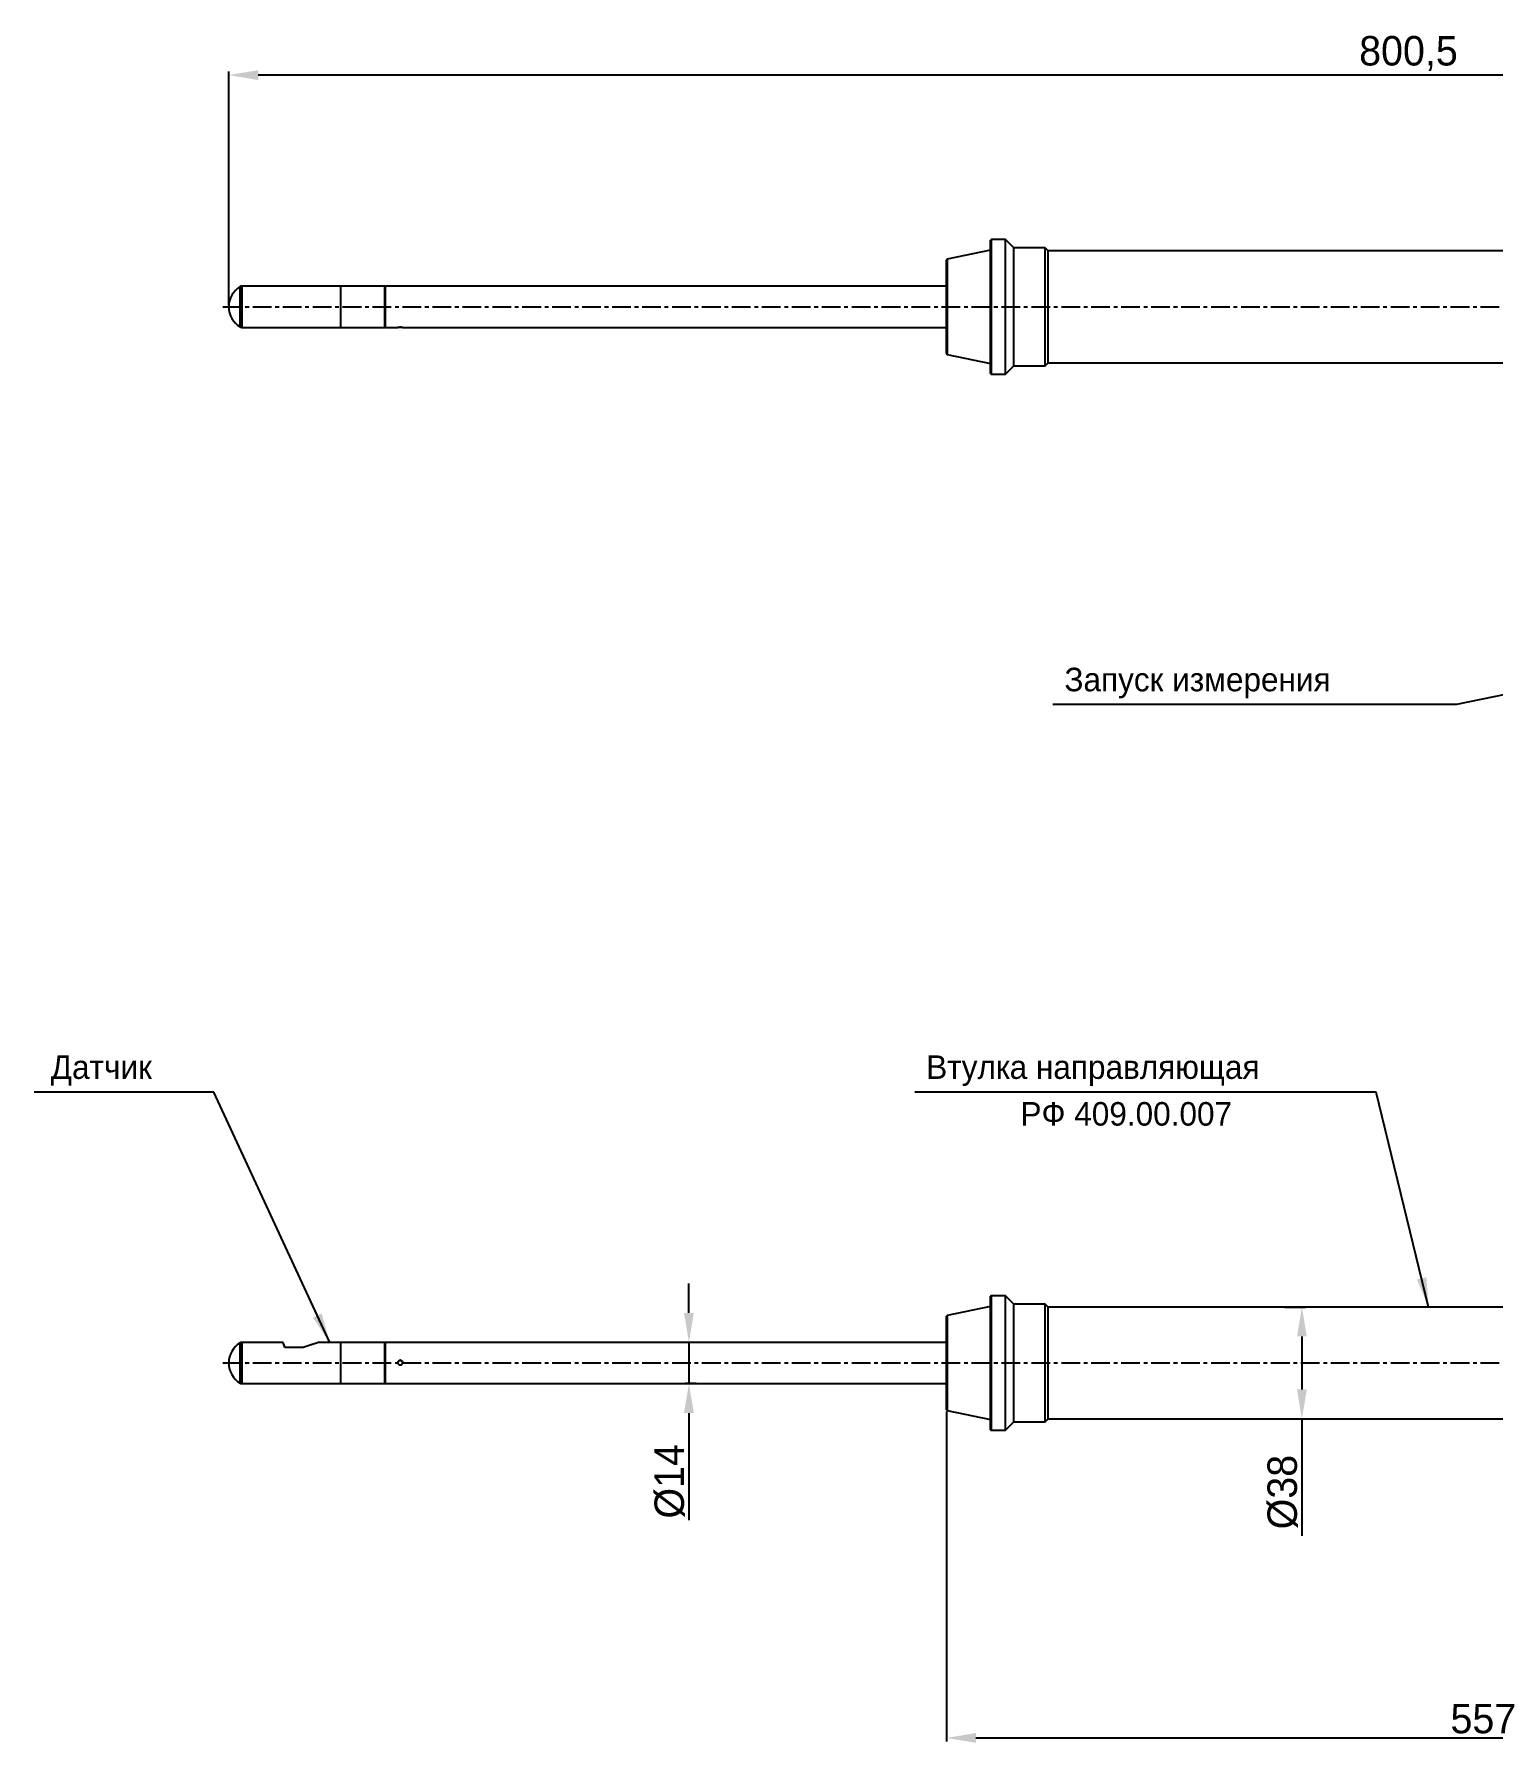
# Model space of a CAD drawing. Header units: millimetres. Extents: x -406 to 1097, y -706 to 717.
# Drawn here: x -406 to 89, y 137 to 717 of the extents above; entities that cross this region are included whole.
import ezdxf

# ---------------------------------------------------------------- set-up
doc = ezdxf.new("R2010")
doc.units = ezdxf.units.MM
doc.header["$PDSIZE"] = -1
doc.linetypes.add('CENTER', pattern=[10.16, 6.35, -1.27, 1.27, -1.27])
doc.dimstyles.new('ISO-25', dxfattribs={"dimtxt": 10, "dimasz": 10, "dimexe": 1.25, "dimexo": 0.625, "dimgap": 1.5, "dimtad": 1, "dimdec": 1, "dimtxsty": 'Standard', "dimcen": 2.5, "dimclrd": 1, "dimclre": 1, "dimclrt": 1, "dimadec": 0, "dimazin": 0, "dimtfac": 1, "dimtdec": 1, "dimtmove": 0, "dimatfit": 3, "dimfxl": 0, "dimarcsym": 0})

# ---------------------------------------------------------------- blocks, each defined once
blk = doc.blocks.new('*D3')
at = {"color": 1, "lineweight": -2, "transparency": 16777216}
for p, q in [((-183.94, 283.04), (-183.94, 293.04)), ((-181.54, 273.04), (-185.19, 273.04)), ((-183.94, 273.04), (-183.94, 259.04)), ((-181.54, 259.04), (-185.19, 259.04)), ((-183.94, 249.04), (-183.94, 212.71))]:
    blk.add_line(p, q, dxfattribs=at)
at = {"color": 1, "transparency": 16777216}
for points in [[(-185.61, 283.04), (-182.28, 283.04), (-183.94, 273.04)], [(-185.61, 249.04), (-182.28, 249.04), (-183.94, 259.04)]]:
    blk.add_solid(points, dxfattribs=at)
at = {"layer": 'Defpoints', "color": 0, "transparency": 16777216}
for p in [(-180.91, 273.04), (-183.94, 259.04), (-180.91, 259.04)]:
    blk.add_point(p, dxfattribs=at)
at = {"color": 1, "transparency": 16777216, "insert": (-190.44, 225.87), "char_height": 10, "attachment_point": 5, "rotation": 90}
blk.add_mtext('%%C14', dxfattribs=at)
blk = doc.blocks.new('*D8')
at = {"color": 1, "lineweight": -2, "transparency": 16777216}
for p, q in [((18.23, 285.04), (25.28, 285.04)), ((24.03, 275.04), (24.03, 257.04)), ((18.23, 247.04), (25.28, 247.04)), ((24.03, 247.04), (24.03, 207.37))]:
    blk.add_line(p, q, dxfattribs=at)
at = {"color": 1, "transparency": 16777216}
for points in [[(22.37, 275.04), (25.7, 275.04), (24.03, 285.04)], [(22.37, 257.04), (25.7, 257.04), (24.03, 247.04)]]:
    blk.add_solid(points, dxfattribs=at)
at = {"layer": 'Defpoints', "color": 0, "transparency": 16777216}
for p in [(17.6, 285.04), (24.03, 285.04), (17.6, 247.04)]:
    blk.add_point(p, dxfattribs=at)
at = {"color": 1, "transparency": 16777216, "insert": (17.53, 222.21), "char_height": 10, "attachment_point": 5, "rotation": 90}
blk.add_mtext('%%C38', dxfattribs=at)
blk = doc.blocks.new('*D9')
at = {"color": 1, "lineweight": -2, "transparency": 16777216}
for p, q in [((-340.07, 625.1), (-340.07, 704.48)), ((450.43, 703.23), (-330.07, 703.23)), ((460.43, 636.21), (460.43, 704.48))]:
    blk.add_line(p, q, dxfattribs=at)
at = {"color": 1, "transparency": 16777216}
for points in [[(-330.07, 704.89), (-330.07, 701.56), (-340.07, 703.23)], [(450.43, 704.89), (450.43, 701.56), (460.43, 703.23)]]:
    blk.add_solid(points, dxfattribs=at)
at = {"layer": 'Defpoints', "color": 0, "transparency": 16777216}
for p in [(-340.07, 703.23), (460.43, 635.58), (-340.07, 624.47)]:
    blk.add_point(p, dxfattribs=at)
at = {"color": 1, "transparency": 16777216, "insert": (60.18, 710.56), "char_height": 10, "attachment_point": 5}
blk.add_mtext('800,5', dxfattribs=at)
blk = doc.blocks.new('*D12')
at = {"color": 1, "lineweight": -2, "transparency": 16777216}
for p, q in [((-96.57, 249.55), (-96.57, 137.51)), ((460.43, 238.41), (460.43, 137.51)), ((-86.57, 138.76), (450.43, 138.76))]:
    blk.add_line(p, q, dxfattribs=at)
at = {"color": 1, "transparency": 16777216}
for points in [[(-86.57, 140.43), (-86.57, 137.1), (-96.57, 138.76)], [(450.43, 140.43), (450.43, 137.1), (460.43, 138.76)]]:
    blk.add_solid(points, dxfattribs=at)
at = {"layer": 'Defpoints', "color": 0, "transparency": 16777216}
for p in [(-96.57, 250.17), (460.43, 239.04), (460.43, 138.76)]:
    blk.add_point(p, dxfattribs=at)
at = {"color": 1, "transparency": 16777216, "insert": (85.59, 145.26), "char_height": 10, "attachment_point": 5}
blk.add_mtext('557', dxfattribs=at)

msp = doc.modelspace()

# ---------------------------------------------------------------- linework, layer by layer
for p, q in [((-81.37, 647.43), (-81.57, 647.23)), ((-81.57, 601.93), (-81.57, 647.23)), ((-76.57, 647.43), (-81.37, 647.43)), ((-81.37, 647.43), (-81.37, 601.73)), ((-73.72, 644.58), (-76.57, 647.43)), ((-76.57, 601.73), (-76.57, 647.43)), ((-63.07, 644.58), (-73.72, 644.58)), ((-73.72, 604.58), (-73.72, 644.58)), ((-62.07, 643.58), (-63.07, 644.58)), ((-63.07, 604.58), (-63.07, 644.58)), ((-96.37, 640.74), (-96.57, 640.45)), ((-96.57, 608.72), (-96.57, 640.45)), ((-81.57, 643.78), (-96.37, 640.74)), ((-96.37, 640.74), (-96.37, 608.43)), ((109.43, 643.58), (-62.07, 643.58)), ((-62.07, 605.58), (-62.07, 643.58)), ((-336.19, 617.72), (-336.19, 631.44)), ((-302.07, 631.58), (-335.68, 631.58)), ((-335.68, 631.58), (-335.68, 617.58)), ((-287.07, 631.58), (-302.07, 631.58)), ((-302.07, 624.58), (-302.07, 631.58)), ((-302.07, 617.58), (-302.07, 631.58)), ((-286.87, 631.38), (-287.07, 631.58)), ((-287.07, 617.58), (-287.07, 631.58)), ((-282.66, 631.58), (-286.87, 631.58)), ((-286.87, 617.58), (-286.87, 631.58)), ((-96.57, 631.58), (-281.09, 631.58)), ((-302.07, 617.58), (-302.07, 624.58)), ((-335.68, 617.58), (-302.07, 617.58)), ((-302.07, 617.58), (-287.07, 617.58)), ((-287.07, 617.58), (-286.87, 617.78)), ((-286.87, 617.58), (-282.66, 617.58)), ((-281.09, 617.58), (-96.57, 617.58)), ((-96.57, 608.72), (-96.37, 608.42)), ((-96.37, 608.43), (-96.37, 608.42)), ((-96.37, 608.42), (-81.57, 605.38)), ((-76.57, 601.73), (-73.72, 604.58)), ((-73.72, 604.58), (-63.07, 604.58)), ((-63.07, 604.58), (-62.07, 605.58)), ((-62.07, 605.58), (109.43, 605.58)), ((-81.57, 601.93), (-81.37, 601.73)), ((-81.37, 601.73), (-76.57, 601.73)), ((-81.57, 285.24), (-96.37, 282.2)), ((-81.37, 288.89), (-81.57, 288.69)), ((-81.57, 266.84), (-81.57, 288.69)), ((-76.57, 288.89), (-81.37, 288.89)), ((-81.37, 288.89), (-81.37, 266.84)), ((-73.72, 286.04), (-76.57, 288.89)), ((-76.57, 243.19), (-76.57, 288.89)), ((-63.07, 286.04), (-73.72, 286.04)), ((-73.72, 246.04), (-73.72, 286.04)), ((-62.07, 285.04), (-63.07, 286.04)), ((-63.07, 246.04), (-63.07, 286.04)), ((109.43, 285.04), (-62.07, 285.04)), ((-62.07, 247.04), (-62.07, 285.04)), ((-96.37, 282.2), (-96.57, 281.9)), ((-96.57, 266.6), (-96.57, 281.9)), ((-96.37, 282.2), (-96.37, 249.88)), ((-336.19, 259.18), (-336.19, 272.9)), ((-321.62, 273.04), (-335.68, 273.04)), ((-335.68, 273.04), (-335.68, 259.04)), ((-302.07, 273.04), (-309.57, 273.04)), ((-287.07, 273.04), (-302.07, 273.04)), ((-302.07, 259.04), (-302.07, 273.04)), ((-286.87, 272.84), (-287.07, 273.04)), ((-287.07, 259.04), (-287.07, 273.04)), ((-96.57, 273.04), (-286.87, 273.04)), ((-286.87, 259.04), (-286.87, 273.04)), ((-314.8, 271.34), (-321.07, 271.34)), ((-81.57, 243.39), (-81.57, 266.84)), ((-81.37, 266.84), (-81.37, 243.19)), ((-96.57, 250.17), (-96.57, 266.6)), ((-335.68, 259.04), (-302.07, 259.04)), ((-302.07, 259.04), (-287.07, 259.04)), ((-287.07, 259.04), (-286.87, 259.24)), ((-286.87, 259.04), (-96.57, 259.04)), ((-96.57, 250.17), (-96.37, 249.88)), ((-96.37, 249.88), (-81.57, 246.84)), ((-76.57, 243.19), (-73.72, 246.04)), ((-73.72, 246.04), (-63.07, 246.04)), ((-63.07, 246.04), (-62.07, 247.04)), ((-62.07, 247.04), (109.43, 247.04)), ((-81.57, 243.39), (-81.37, 243.19)), ((-81.37, 243.19), (-76.57, 243.19))]:
    msp.add_line(p, q)
at = {"color": 4, "linetype": 'CENTER'}
for p, q in [((-342.07, 624.58), (285.43, 624.58)), ((-342.07, 266.04), (285.43, 266.04))]:
    msp.add_line(p, q, dxfattribs=at)
at = {"flags": 128}
for points in [[(-321.07, 271.34), (-321.31, 272.06), (-321.48, 272.6), (-321.59, 272.93), (-321.62, 273.04)], [(-309.57, 273.04), (-309.62, 273.02), (-309.98, 272.91), (-310.69, 272.68), (-311.74, 272.33), (-313.12, 271.88), (-314.8, 271.34)]]:
    msp.add_lwpolyline(points, dxfattribs=at)
for centre, radius, start, end in [((-332.07, 624.58), 8, 121.00272, 238.99728), ((-335.68, 630.58), 1, 90, 121.00272), ((-335.68, 618.58), 1, 238.99728, 270), ((-332.07, 266.04), 8, 121.00272, 238.99728), ((-335.68, 272.04), 1, 90, 121.00272), ((-335.68, 260.04), 1, 238.99728, 270)]:
    msp.add_arc(centre, radius, start, end)
for points, knots in [([(-281.09, 631.58), (-281.09, 631.58), (-281.09, 631.58), (-281.18, 631.58), (-281.36, 631.56), (-281.6, 631.55), (-281.87, 631.55), (-282.14, 631.55), (-282.38, 631.56), (-282.56, 631.58), (-282.65, 631.58), (-282.66, 631.58), (-282.66, 631.58)], [0, 0, 0, 0, 0.0272161, 0.1448437, 0.2629937, 0.3816818, 0.5001069, 0.6178532, 0.7355729, 0.8539556, 0.9726674, 1, 1, 1, 1]), ([(-282.67, 617.58), (-282.66, 617.59), (-282.64, 617.59), (-282.51, 617.61), (-282.31, 617.63), (-282.05, 617.64), (-281.78, 617.64), (-281.52, 617.63), (-281.29, 617.62), (-281.14, 617.6), (-281.06, 617.58), (-281.08, 617.58), (-281.09, 617.58)], [0, 0, 0, 0, 0.102135, 0.204257, 0.306798, 0.40961, 0.511978, 0.613857, 0.715976, 0.818687, 0.921418, 1, 1, 1, 1]), ([(-281.09, 617.58), (-281.12, 617.58), (-281.18, 617.59), (-281.36, 617.6), (-281.6, 617.61), (-281.87, 617.62), (-282.14, 617.61), (-282.38, 617.6), (-282.56, 617.59), (-282.66, 617.58), (-282.67, 617.58), (-282.67, 617.58)], [0, 0, 0, 0, 0.114823, 0.230156, 0.346014, 0.461615, 0.576554, 0.691467, 0.807027, 0.922908, 1, 1, 1, 1]), ([(-282.67, 266.16), (-282.66, 266.24), (-282.64, 266.42), (-282.51, 266.66), (-282.31, 266.84), (-282.05, 266.95), (-281.78, 266.96), (-281.52, 266.89), (-281.29, 266.73), (-281.14, 266.51), (-281.06, 266.25), (-281.08, 265.97), (-281.18, 265.72), (-281.36, 265.52), (-281.6, 265.39), (-281.87, 265.34), (-282.14, 265.39), (-282.38, 265.52), (-282.56, 265.72), (-282.66, 265.95), (-282.67, 266.1), (-282.67, 266.16)], [0, 0, 0, 0, 0.05345, 0.106893, 0.160555, 0.214359, 0.267931, 0.321246, 0.374688, 0.428439, 0.482201, 0.535661, 0.588978, 0.642531, 0.696329, 0.750007, 0.803378, 0.856736, 0.910395, 0.964203, 1, 1, 1, 1]), ([(-282.67, 266.14), (-282.66, 266.23), (-282.64, 266.41), (-282.51, 266.65), (-282.31, 266.83), (-282.05, 266.93), (-281.78, 266.95), (-281.52, 266.87), (-281.3, 266.72), (-281.14, 266.49), (-281.07, 266.29), (-281.08, 266.17), (-281.08, 266.14)], [0, 0, 0, 0, 0.106747, 0.213477, 0.320789, 0.428503, 0.53558, 0.641958, 0.748681, 0.856246, 0.963842, 1, 1, 1, 1])]:
    msp.add_open_spline(points, degree=3, knots=knots)

# ---------------------------------------------------------------- texts
at = {"color": 1}
for s, p in [('Запуск измерения', (-56.54, 494.05)), ('Датчик', (-400.48, 362.48)), ('Втулка направляющая', (-103.43, 362.48)), ('РФ 409.00.007', (-71.45, 346.61))]:
    msp.add_text(s, height=8, dxfattribs=at).set_placement(p)

# ---------------------------------------------------------------- dimensions: what is measured, and where the dimension line sits
dim = msp.add_linear_dim(base=(-340.07, 703.23), p1=(460.43, 635.58), p2=(-340.07, 624.47), dimstyle='ISO-25')
dim.commit()
dim.dimension.update_dxf_attribs({"geometry": '*D9', "text_midpoint": (60.18, 710.56)})
dim = msp.add_linear_dim(base=(-183.94, 259.04), p1=(-180.91, 273.04), p2=(-180.91, 259.04), angle=90, text='%%C<>', dimstyle='ISO-25')
dim.commit()
dim.dimension.update_dxf_attribs({"geometry": '*D3', "text_midpoint": (-190.44, 225.87)})
dim = msp.add_linear_dim(base=(24.03, 285.04), p1=(17.6, 247.04), p2=(17.6, 285.04), angle=90, text='%%C<>', dimstyle='ISO-25')
dim.commit()
dim.dimension.update_dxf_attribs({"geometry": '*D8', "text_midpoint": (24.03, 222.21), "dimtype": 160})
dim = msp.add_linear_dim(base=(460.43, 138.76), p1=(-96.57, 250.17), p2=(460.43, 239.04), dimstyle='ISO-25')
dim.commit()
dim.dimension.update_dxf_attribs({"geometry": '*D12', "text_midpoint": (85.59, 138.76), "dimtype": 160})

# ---------------------------------------------------------------- leaders
for points in [[(301.45, 535.89), (76.44, 489.56), (-60.42, 489.56)], [(-305.82, 273.04), (-345.18, 357.99), (-406.08, 357.99)], [(67.02, 285.04), (49.28, 357.99), (-107.31, 357.99)]]:
    msp.add_leader(points, dimstyle='ISO-25', override={"dimgap": 1.5, "dimtad": 0})

doc.saveas('drawing.dxf')
